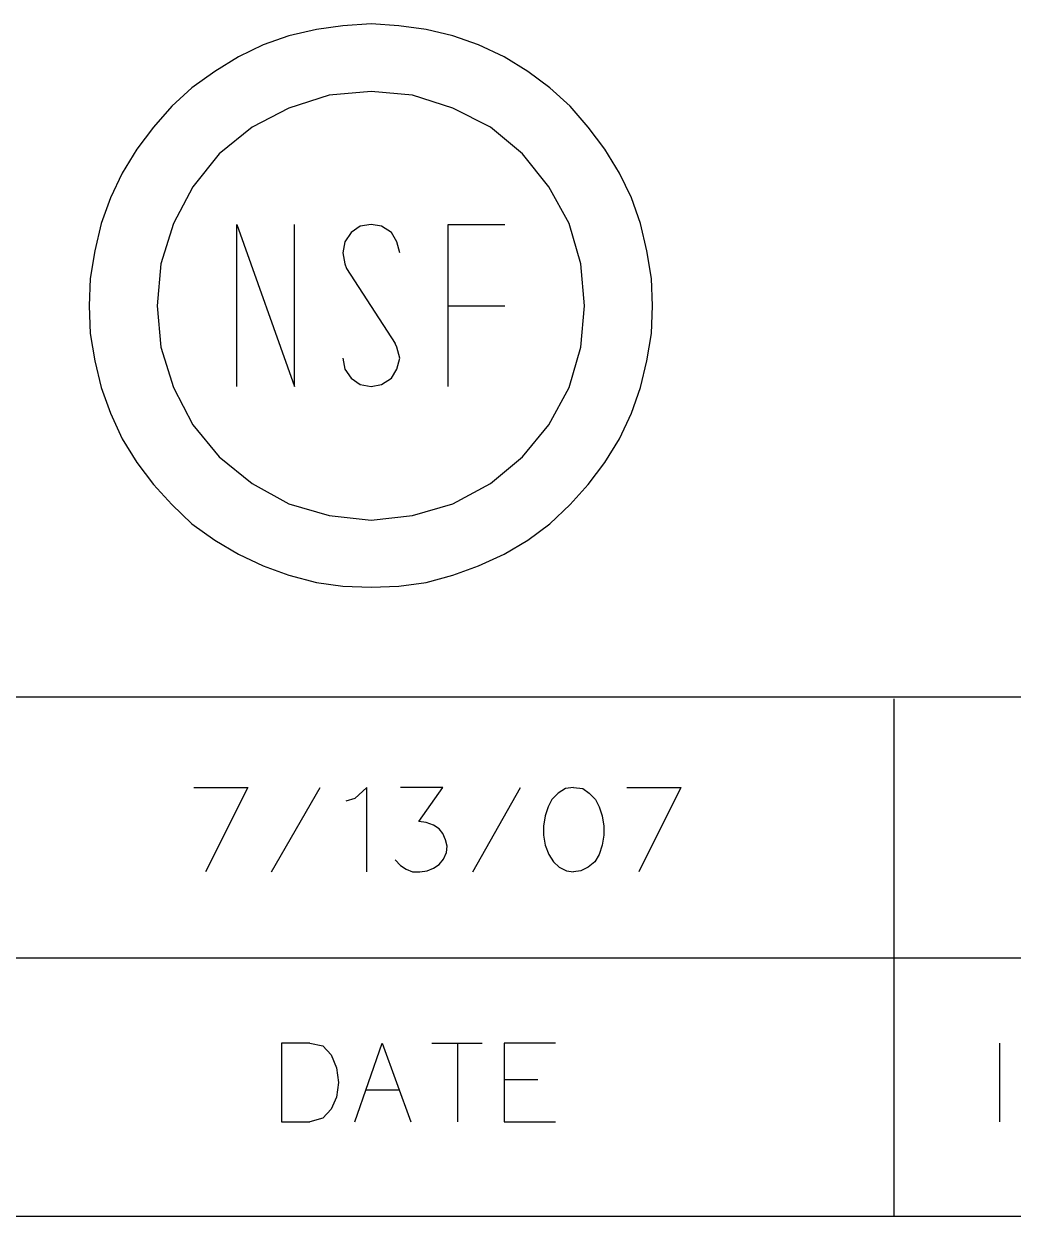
# Model space of a CAD drawing. Header units: inches. Extents: x -1698 to -1559, y -917 to -744.
# Drawn here: x -1589.54 to -1574.91, y -888.7 to -871.07 of the extents above; entities that cross this region are included whole.
import ezdxf

# ---------------------------------------------------------------- set-up
doc = ezdxf.new("R2010")
doc.units = ezdxf.units.IN
doc.layers.add('DH152', color=7, linetype='CONTINUOUS')

msp = doc.modelspace()

# ---------------------------------------------------------------- linework, layer by layer
at = {"layer": 'DH152', "color": 7}
for points in [[(-1580.24849, -875.24144), (-1580.26203, -874.83526), (-1580.32973, -874.42907), (-1580.4245, -874.02289), (-1580.5599, -873.64378), (-1580.73591, -873.27822), (-1580.95254, -872.92619), (-1581.19625, -872.60125), (-1581.46704, -872.28984), (-1581.76491, -872.01905), (-1582.08986, -871.77534), (-1582.44189, -871.55871), (-1582.82099, -871.38269), (-1583.2001, -871.2473), (-1583.59274, -871.15252), (-1583.99893, -871.09836), (-1584.40511, -871.07128), (-1584.82483, -871.09836), (-1585.21748, -871.15252), (-1585.62366, -871.2473), (-1586.00277, -871.38269), (-1586.36833, -871.55871), (-1586.72036, -871.77534), (-1587.05885, -872.01905), (-1587.35671, -872.28984), (-1587.6275, -872.60125), (-1587.87121, -872.92619), (-1588.08785, -873.27822), (-1588.26386, -873.64378), (-1588.39925, -874.02289), (-1588.49403, -874.42907), (-1588.56173, -874.83526), (-1588.57527, -875.24144), (-1588.56173, -875.64763), (-1588.49403, -876.05381), (-1588.39925, -876.44646), (-1588.26386, -876.82556), (-1588.08785, -877.20467), (-1587.87121, -877.55669), (-1587.6275, -877.88164), (-1587.35671, -878.17951), (-1587.05885, -878.46384), (-1586.72036, -878.70755), (-1586.36833, -878.91064), (-1586.00277, -879.08665), (-1585.62366, -879.22205), (-1585.21748, -879.33036), (-1584.82483, -879.38452), (-1584.40511, -879.39806), (-1583.99893, -879.38452), (-1583.59274, -879.33036), (-1583.2001, -879.22205), (-1582.82099, -879.08665), (-1582.44189, -878.91064), (-1582.08986, -878.70755), (-1581.76491, -878.46384), (-1581.46704, -878.17951), (-1581.19625, -877.88164), (-1580.95254, -877.55669), (-1580.73591, -877.20467), (-1580.5599, -876.82556), (-1580.4245, -876.44646), (-1580.32973, -876.05381), (-1580.26203, -875.64763)], [(-1581.25041, -875.24144), (-1581.30457, -874.61863), (-1581.48058, -874.02289), (-1581.77845, -873.48131), (-1582.1711, -872.99389), (-1582.64498, -872.60125), (-1583.2001, -872.31692), (-1583.79583, -872.12736), (-1584.40511, -872.07321), (-1585.02793, -872.12736), (-1585.62366, -872.31692), (-1586.16524, -872.60125), (-1586.65266, -872.99389), (-1587.04531, -873.48131), (-1587.32964, -874.02289), (-1587.51919, -874.61863), (-1587.57335, -875.24144), (-1587.51919, -875.85072), (-1587.32964, -876.44646), (-1587.04531, -877.00157), (-1586.65266, -877.47546), (-1586.16524, -877.8681), (-1585.62366, -878.16597), (-1585.02793, -878.34198), (-1584.40511, -878.40968), (-1583.79583, -878.34198), (-1583.2001, -878.16597), (-1582.64498, -877.8681), (-1582.1711, -877.47546), (-1581.77845, -877.00157), (-1581.48058, -876.44646), (-1581.30457, -875.85072)]]:
    msp.add_lwpolyline(points, close=True, dxfattribs=at)
for points in [[(-1586.39541, -874.03643), (-1585.54243, -876.43292), (-1585.54243, -874.03643)], [(-1586.39541, -876.43292), (-1586.39541, -874.03643)], [(-1583.98539, -874.45615), (-1584.026, -874.29368), (-1584.10724, -874.15828), (-1584.25618, -874.06351), (-1584.40511, -874.03643), (-1584.56758, -874.06351), (-1584.70298, -874.15828), (-1584.79775, -874.29368), (-1584.82483, -874.45615), (-1584.79775, -874.61863), (-1584.77068, -874.68632)], [(-1583.26779, -876.43292), (-1583.26779, -874.03643)], [(-1583.26779, -874.03643), (-1582.42835, -874.03643)], [(-1584.77068, -874.68632), (-1584.05308, -875.79656)], [(-1583.26779, -875.24144), (-1582.42835, -875.24144)], [(-1584.82483, -876.01319), (-1584.79775, -876.17567), (-1584.70298, -876.31106), (-1584.56758, -876.40584), (-1584.40511, -876.43292), (-1584.25618, -876.40584), (-1584.10724, -876.31106), (-1584.026, -876.17567), (-1583.98539, -876.01319), (-1584.026, -875.85072), (-1584.05308, -875.79656)], [(-1609.46667, -881.0228), (-1559.18107, -881.0228)], [(-1576.67407, -888.69968), (-1576.67407, -881.04988)], [(-1587.03177, -882.36321), (-1586.23294, -882.36321), (-1586.85575, -883.60884)], [(-1585.88091, -883.60884), (-1585.16332, -882.36321)], [(-1584.47281, -883.60884), (-1584.47281, -882.36321), (-1584.64882, -882.52568), (-1584.78421, -882.5663)], [(-1583.70106, -882.86417), (-1583.34903, -882.36321), (-1583.97185, -882.36321)], [(-1582.90223, -883.60884), (-1582.19818, -882.36321)], [(-1581.41289, -882.36321), (-1581.53474, -882.37674), (-1581.64306, -882.44444), (-1581.73783, -882.53922), (-1581.79199, -882.64753), (-1581.83261, -882.78293), (-1581.85969, -882.93186), (-1581.85969, -883.06726), (-1581.83261, -883.21619), (-1581.77845, -883.35159), (-1581.71075, -883.4599), (-1581.62952, -883.54114), (-1581.5212, -883.5953), (-1581.41289, -883.60884)], [(-1581.41289, -882.36321), (-1581.27749, -882.37674), (-1581.18272, -882.44444), (-1581.08794, -882.53922), (-1581.03378, -882.64753), (-1580.99316, -882.78293), (-1580.96608, -882.93186), (-1580.96608, -883.06726), (-1580.99316, -883.21619), (-1581.03378, -883.35159), (-1581.10148, -883.4599), (-1581.19625, -883.54114), (-1581.30457, -883.5953), (-1581.41289, -883.60884)], [(-1580.6276, -882.36321), (-1579.82877, -882.36321), (-1580.45158, -883.60884)], [(-1583.33549, -883.41928), (-1583.29487, -883.32451), (-1583.28133, -883.22973), (-1583.30841, -883.13496), (-1583.34903, -883.04018), (-1583.40319, -882.97248), (-1583.48443, -882.91832), (-1583.59274, -882.87771), (-1583.70106, -882.86417)], [(-1584.05308, -883.43282), (-1583.97185, -883.51406), (-1583.89061, -883.56822), (-1583.79583, -883.60884), (-1583.68752, -883.60884), (-1583.5792, -883.5953), (-1583.48443, -883.55468), (-1583.40319, -883.50052), (-1583.33549, -883.41928)], [(-1609.46667, -884.88155), (-1559.18107, -884.88155)], [(-1585.31225, -886.14072), (-1585.73198, -886.14072), (-1585.73198, -887.30511), (-1585.31225, -887.30511)], [(-1585.31225, -886.14072), (-1585.1227, -886.18134), (-1585.00085, -886.31673), (-1584.91961, -886.50628), (-1584.89253, -886.72292), (-1584.91961, -886.93955), (-1585.00085, -887.11556), (-1585.1227, -887.25095), (-1585.31225, -887.30511), (-1585.31225, -887.30511)], [(-1584.64882, -887.30511), (-1584.24264, -886.14072), (-1583.82291, -887.30511)], [(-1583.5115, -886.14072), (-1582.76683, -886.14072)], [(-1583.1324, -886.14072), (-1583.1324, -887.30511)], [(-1581.68368, -886.14072), (-1582.44189, -886.14072), (-1582.44189, -887.30511), (-1581.68368, -887.30511)], [(-1575.11703, -886.14072), (-1575.11703, -887.30511)], [(-1581.94093, -886.6823), (-1582.44189, -886.6823)], [(-1584.48635, -886.83123), (-1583.98539, -886.83123)], [(-1609.46667, -888.69968), (-1559.18107, -888.69968)]]:
    msp.add_lwpolyline(points, dxfattribs=at)

doc.saveas('drawing.dxf')
